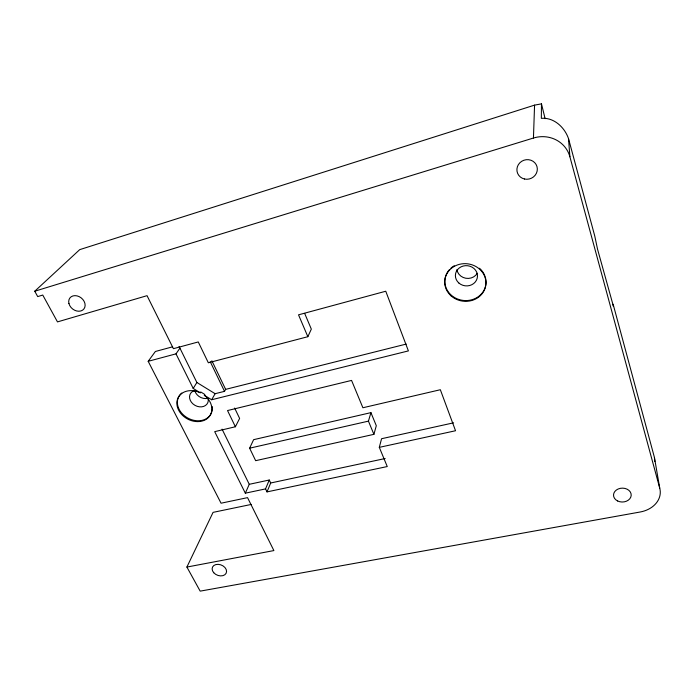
<?xml version="1.0" encoding="UTF-8"?>
<svg xmlns="http://www.w3.org/2000/svg" width="695" height="695" viewBox="0 0 695 695"><rect width="100%" height="100%" fill="white"/><g stroke="black" fill="none" stroke-linecap="round" stroke-linejoin="round"><path stroke-width="1.04" d="M304.662 313.384L311.325 329.117L307.859 336.701L208.335 362.773L198.266 341.949L173.42 348.673L147.045 295.67L57.485 321.898L42.76 295.054L37.712 296.591L34.75 291.222L79.725 249.635L534.568 105.127L541.475 103.859L541.336 118.341C554.011 117.247 564.653 127.402 568.519 138.644L594.772 236.057L597.561 249.279L613.468 306.46L613.146 304.262L654.421 457.414L659.737 488.151A25.446 19.929 -1.7 0 1 640.191 511.998L200.177 591.141L186.894 567.059L213.07 512.363L251.295 504.431M659.737 488.151L569.891 156.766A29.65 27.991 -21.9 0 0 533.447 138.027L534.568 105.127M265.551 488.898L245.326 493.181L249.262 484.311L269.252 480.019L265.551 488.898L267.01 491.895L387.254 466.553L379.305 447.354L381.572 438.719L453.609 422.821M373.91 434.34L376.299 425.714L370.93 412.639L253.623 439.666L249.627 448.188L255.656 460.681L373.91 434.34L368.437 421.135L370.93 412.639M267.01 491.895L270.685 482.99L269.252 480.019M245.326 493.181L214.703 431.647L235.388 426.756L239.627 418.433L234.632 408.052M179.075 346.449L196.885 382.485L215.129 393.7L224.528 391.346L225.64 389.365L406.219 344.077M204.347 395.273A18.279 14.578 28.5 0 1 203.192 420.736A18.279 14.578 28.5 0 1 176.938 404.629A18.279 14.578 28.5 0 1 200.247 392.762L200.733 391.954L204.825 394.465L204.347 395.273L211.654 399.755L215.129 393.7M200.247 392.762L193.201 388.435L196.885 382.485M186.894 567.059L273.882 550.57L247.542 497.637L221.053 503.206L148.183 361.313L176 353.851L179.927 348.16M148.183 361.313L155.376 351.488L172.612 346.814M34.75 291.222L533.447 138.027M211.654 399.755L408.399 350.906L385.76 291.231L298.52 314.835L307.859 336.701M249.627 448.188L368.437 421.135M379.305 447.354L455.538 430.744L440.343 389.73L362.894 407.757L351.566 380.417L227.526 410.554L235.388 426.756M270.685 482.99L385.178 458.526M176 353.851L193.201 388.435M222.053 429.128L249.262 484.311M210.246 361.73L224.528 391.346M211.879 360.766L225.64 389.365M541.475 103.859L545.115 118.689M654.421 457.414L654.829 461.471M568.519 138.644L569.891 156.766M485.153 276.688A20.615 18.8 6.2 0 1 461.454 300.153A20.615 18.8 6.2 0 1 449.465 269.599M450.907 268.166A20.615 18.8 6.2 0 1 454.287 265.742M479.472 268.244A20.615 18.8 6.2 0 1 484.815 275.741M212.236 406.549A18.252 14.569 28.5 0 1 189.535 418.911A18.252 14.569 28.5 0 1 181.777 393.031M477.274 273.283A10.877 9.991 5.5 0 1 465.746 278.243A10.877 9.991 5.5 0 1 456.91 269.582M207.762 398.296A9.66 7.801 28.8 0 1 194.921 391.024M208.179 398.626A9.808 7.862 28.6 0 1 201.646 406.844A9.808 7.862 28.6 0 1 190.317 400.433A9.808 7.862 28.6 0 1 194.157 390.694M458.891 283.047A11.051 10.112 5.9 0 0 477.196 278.243A11.051 10.112 5.9 0 0 463.218 266.037A11.051 10.112 5.9 0 0 458.891 283.047M68.935 303.541A8.905 7.011 38.5 0 0 82.627 310.144A8.905 7.011 38.5 0 0 79.195 296.643A8.905 7.011 38.5 0 0 68.935 303.541M524.516 179.015A10.277 9.756 -19 0 0 536.974 166.557A10.277 9.756 -19 0 0 519.851 162.778A10.277 9.756 -19 0 0 524.516 179.015M451.168 295.94A20.642 18.817 6.3 0 0 485.388 287.209A20.642 18.817 6.3 0 0 459.395 264.343A20.642 18.817 6.3 0 0 451.168 295.94M213.765 572.75A7.48 5.464 21.9 0 0 226.118 573.279A7.48 5.464 21.9 0 0 218.161 564.349A7.48 5.464 21.9 0 0 213.765 572.75M617.629 500.973A8.844 6.941 -1 0 0 631.199 495.309A8.844 6.941 -1 0 0 618.255 488.959A8.844 6.941 -1 0 0 617.629 500.973"/></g></svg>
